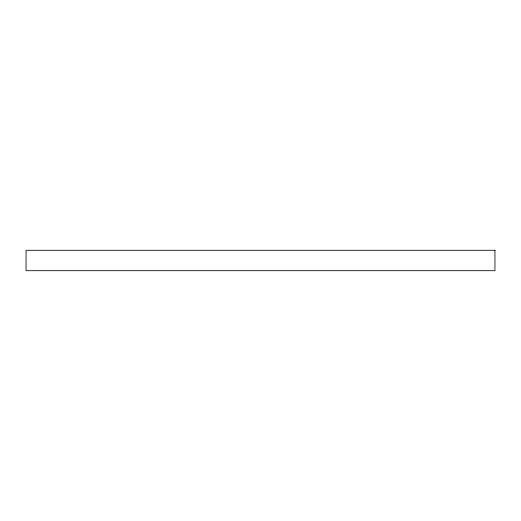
<?xml version="1.0" encoding="UTF-8"?>
<svg xmlns="http://www.w3.org/2000/svg" width="521" height="521" viewBox="0 0 521 521"><rect width="100%" height="100%" fill="white"/><g stroke="black" fill="none" stroke-linecap="round" stroke-linejoin="round"><path stroke-width="0.78" d="M494.95 250.295L26.05 250.295L26.05 270.705L494.95 270.705L494.95 250.295"/></g></svg>
